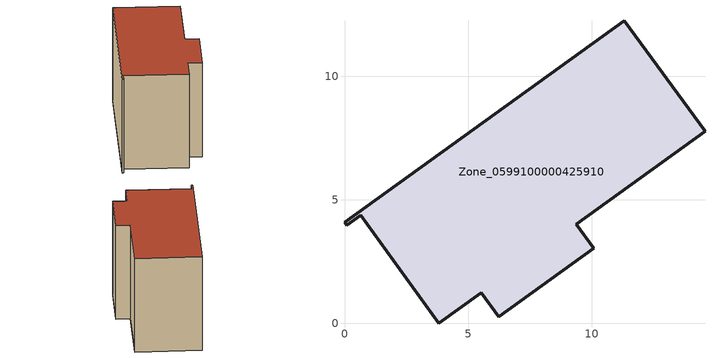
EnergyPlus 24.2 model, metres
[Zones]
Zone_0599100000425910
 floor ground (C_G): 5.53,1.24 3.82,0 0.66,4.38 0.09,3.97 0,4.1 11.32,12.26 14.59,7.77 9.37,4.01 10.08,3.03 6.24,0.26 z0
 wall outside (C_F): 5.53,1.24 6.24,0.26 10.08,3.03 9.37,4.01 14.59,7.77 11.32,12.26 0,4.1 0.09,3.97 0.66,4.38 3.82,0 5.53,1.24 z0:8.45
 roof outside (C_R): 3.82,0 5.53,1.24 6.24,0.26 10.08,3.03 9.37,4.01 14.59,7.77 11.32,12.26 0,4.1 0.09,3.97 0.66,4.38 z8.45
[BUILDING]
Pand.0599100000425910: North Axis=0; Terrain=City; Loads Convergence Tolerance Value=0.04; Temperature Convergence Tolerance Value=0.4; Solar Distribution=FullExterior; Maximum Number of Warmup Days=25; Minimum Number of Warmup Days=1
[Site:Location]
Rotterdam.The.Hague.AP_ZH_NLD Design_Conditions: Latitude=51.96; Longitude=4.45; Time Zone=1; Elevation=-4.5
[SITE:GROUNDTEMPERATURE:BUILDINGSURFACE]
18, 18, 18, 18, 18, 18, 18, 18, 18, 18, 18, 18
[MATERIAL] Thermal Absorptance=0.9; Solar Absorptance=0.7; Visible Absorptance=0.7
Name | Roughness | Thickness | Conductivity | Density | Specific Heat
G.TC.2006-2014 | MediumSmooth | 0.15 | 0.06 | 540 | 1210
F.TC.2006-2014 | Rough | 0.3 | 0.12 | 1920 | 840
R.TC.2006-2014 | MediumRough | 0.2 | 0.08 | 1500 | 1000
[CONSTRUCTION]
C_G: G.TC.2006-2014
C_F: F.TC.2006-2014
C_R: R.TC.2006-2014
[ZONE]
Zone_0599100000425910: Type=1; Multiplier=1; Ceiling Height=Autocalculate; Volume=Autocalculate; Floor Area=autocalculate; Part of Total Floor Area=Yes
[ZONEINFILTRATION:DESIGNFLOWRATE]
Infil_Zone_0599100000425910: Zone or ZoneList or Space or SpaceList=Zone_0599100000425910; Schedule=AlwaysOn; Design Flow Rate Calculation Method=Flow/Area; Flow Rate per Floor Area=0.0015; Constant Term Coefficient=1; Temperature Term Coefficient=0; Velocity Term Coefficient=0; Velocity Squared Term Coefficient=0
[HVACTEMPLATE:ZONE:IDEALLOADSAIRSYSTEM]
Zone_0599100000425910: Maximum Heating Supply Air Temperature=50; Minimum Cooling Supply Air Temperature=13; Maximum Heating Supply Air Humidity Ratio=0.0156; Minimum Cooling Supply Air Humidity Ratio=0.0077; Heating Limit=NoLimit; Cooling Limit=NoLimit; Dehumidification Control Type=ConstantSensibleHeatRatio; Cooling Sensible Heat Ratio=0.7; Dehumidification Setpoint=60; Humidification Control Type=None; Humidification Setpoint=30; Outdoor Air Method=None; Outdoor Air Flow Rate per Person=0.00944; Outdoor Air Flow Rate per Zone Floor Area=0; Outdoor Air Flow Rate per Zone=0; Demand Controlled Ventilation Type=None; Outdoor Air Economizer Type=NoEconomizer; Heat Recovery Type=None; Sensible Heat Recovery Effectiveness=0.7; Latent Heat Recovery Effectiveness=0.65
[ZONECONTROL:THERMOSTAT]
ThermostatControl_Zone_0599100000425910: Zone or ZoneList=Zone_0599100000425910; Control Type Schedule=DualSetpointControlType; Control 1=Thermostat_Zone_0599100000425910; Temperature Difference Between Cutout And Setpoint=0
[THERMOSTATSETPOINT:DUALSETPOINT]
Thermostat_Zone_0599100000425910: Heating Setpoint Temperature Schedule=HeatingSetpoint_Zone_0599100000425910; Cooling Setpoint Temperature Schedule=CoolingSetpoint_Zone_0599100000425910
[SCHEDULE:COMPACT]
HeatingSetpoint_Zone_0599100000425910: Through: 12/31, For: AllDays, Until: 24:00, 21
CoolingSetpoint_Zone_0599100000425910: Through: 12/31, For: AllDays, Until: 24:00, 24
DualSetpointControlType: Through: 12/31, For: AllDays, Until: 24:00, 4
AlwaysOn: Through: 12/31, For: AllDays, Until: 24:00, 1
